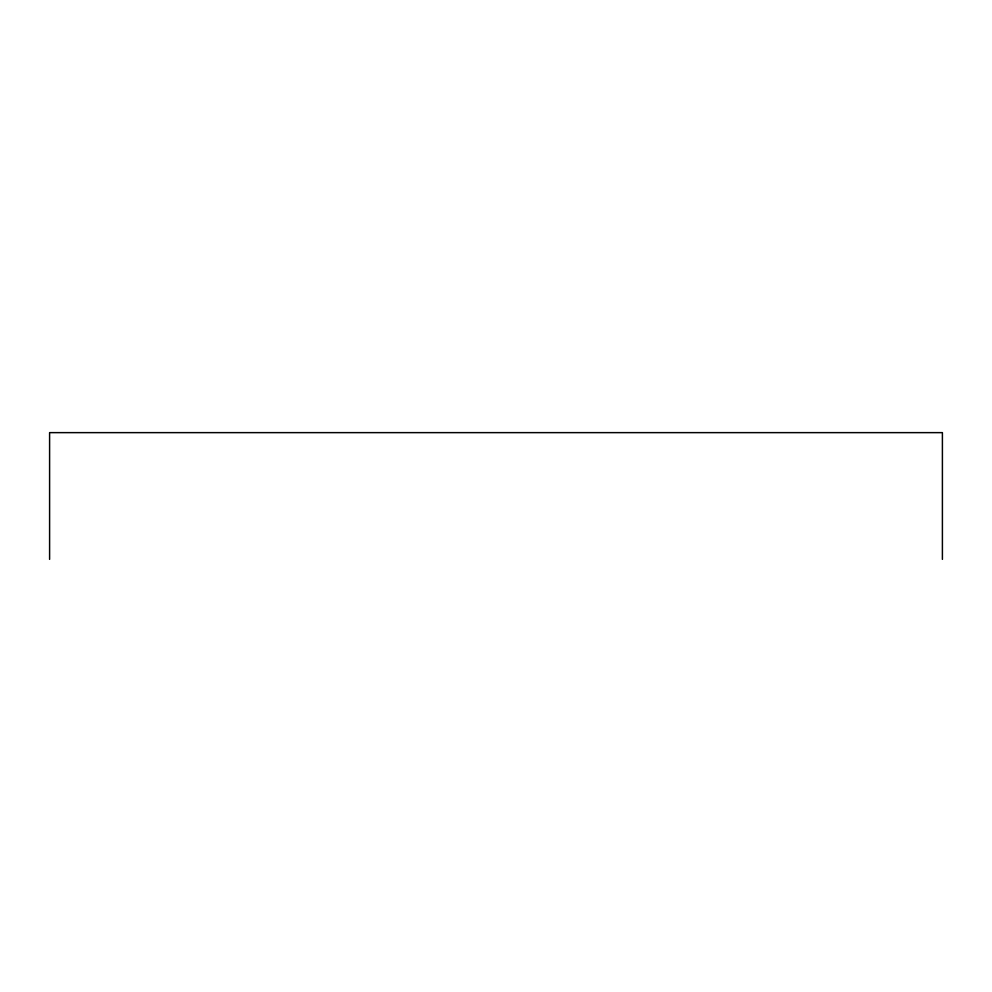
<?xml version="1.0" encoding="UTF-8"?>
<svg xmlns="http://www.w3.org/2000/svg" width="992" height="992" viewBox="0 0 992 992"><rect width="100%" height="100%" fill="white"/><g stroke="black" fill="none" stroke-linecap="round" stroke-linejoin="round"><path stroke-width="1.49" d="M942.4 559.364L942.4 432.636L49.6 432.636L49.6 559.364"/></g></svg>
